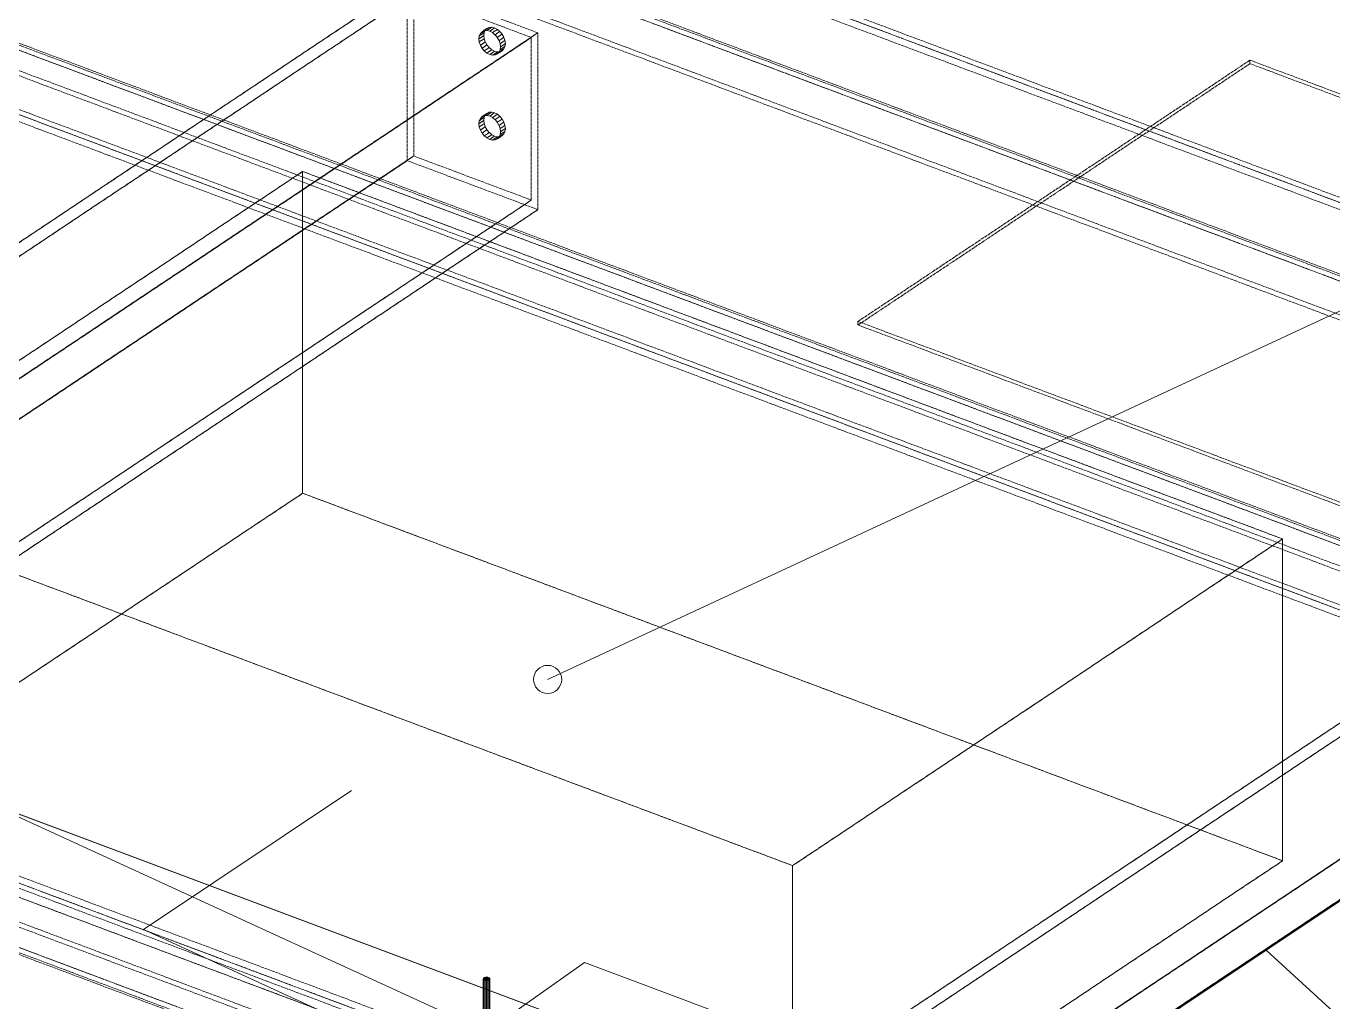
# Model space of a CAD drawing. Header units: millimetres. Extents: x 50 to 612415, y 2 to 4150.
# Drawn here: x 530230 to 530741, y 2243 to 2625 of the extents above; entities that cross this region are included whole.
import ezdxf

# ---------------------------------------------------------------- set-up
doc = ezdxf.new("R2010")
doc.units = ezdxf.units.MM
doc.linetypes.add('DASHED', pattern=[1.524, 1.27, -0.254])
for name, color, linetype, lineweight in [('DIM', 7, 'Continuous', 13), ('HATCH', 8, 'Continuous', 9), ('HIDDEN', 8, 'DASHED', 13), ('OUTLINE', 7, 'Continuous', 25)]:
    doc.layers.add(name, color=color, linetype=linetype, lineweight=lineweight)

msp = doc.modelspace()

# ---------------------------------------------------------------- hatches: boundary and pattern name
at = {"layer": 'HATCH', "true_color": 0xcf9446}
for points in [[(530408.989, 2211.357), (530408.836, 2210.723), (530408.836, 2252.214), (530408.989, 2252.848)], [(530411.033, 2210.59), (530411.186, 2211.225), (530411.186, 2252.715), (530411.033, 2252.081)]]:
    msp.add_hatch(color=33, dxfattribs=at).paths.add_polyline_path(points)
at = {"layer": 'HATCH', "true_color": 0xe6a546}
for points in [[(530411.186, 2252.715), (530408.989, 2252.848), (530408.836, 2252.214)], [(530411.186, 2252.715), (530408.836, 2252.214), (530409.858, 2251.83)], [(530411.186, 2252.715), (530410.164, 2253.099), (530408.989, 2252.848)], [(530411.186, 2252.715), (530409.858, 2251.83), (530411.033, 2252.081)]]:
    msp.add_hatch(color=33, dxfattribs=at).paths.add_polyline_path(points)
at = {"layer": 'HATCH', "true_color": 0xd99b46}
for points in [[(530408.836, 2210.723), (530409.858, 2210.34), (530409.858, 2251.83), (530408.836, 2252.214)], [(530411.186, 2211.225), (530410.164, 2211.608), (530410.164, 2253.099), (530411.186, 2252.715)]]:
    msp.add_hatch(color=33, dxfattribs=at).paths.add_polyline_path(points)
at = {"layer": 'HATCH', "true_color": 0xdb9c46}
for points in [[(530410.164, 2211.608), (530408.989, 2211.357), (530408.989, 2252.848), (530410.164, 2253.099)], [(530409.858, 2210.34), (530411.033, 2210.59), (530411.033, 2252.081), (530409.858, 2251.83)]]:
    msp.add_hatch(color=33, dxfattribs=at).paths.add_polyline_path(points)

# ---------------------------------------------------------------- linework, layer by layer
at = {"layer": 'DIM'}
for points in [[(530433.966, 2369.537), (532800, 3470), (532900, 3470)], [(530410.011, 2231.719), (529020, 2870), (528980, 2870)]]:
    msp.add_lwpolyline(points, dxfattribs=at)
at = {"layer": 'DIM', "color": 34, "true_color": 0xa85920}
for points in [[(531149.414, 2185.934), (531226.069, 2191.764), (530986.522, 2032.066), (529862.246, 2453.669), (529977.229, 2530.324), (529977.229, 2488.833)], [(529862.246, 2338.878), (529862.246, 2410.795), (529900.574, 2439.296), (530590.47, 2180.585), (530676.707, 2238.076), (530740.586, 2179.546)], [(530357.311, 2326.04), (530330.961, 2308.474), (530275.865, 2271.743), (530390.847, 2218.943), (530410.011, 2231.719)], [(530817.241, 2230.649), (530753.362, 2289.18), (530566.515, 2164.615), (530758.153, 2092.751), (530738.989, 2048.166), (530711.202, 2029.641), (530657.543, 1984.187), (530274.268, 2127.915), (530245.522, 2108.752)], [(530778.914, 2205.098), (530715.035, 2263.628), (530614.425, 2196.555), (530448.339, 2258.837), (530410.011, 2231.719)]]:
    msp.add_lwpolyline(points, dxfattribs=at)
at = {"layer": 'DIM'}
msp.add_circle((530433.966, 2369.537), 5.5, dxfattribs=at)
at = {"layer": 'HIDDEN', "color": 253, "true_color": 0xaab5af}
for p, q in [((532401.383, 1934.459), (529954.296, 2852.116)), ((529954.296, 2852.116), (532401.383, 1934.459)), ((532401.383, 1934.459), (529954.296, 2852.116)), ((529954.296, 2852.116), (532401.383, 1934.459)), ((529956.213, 2853.394), (532403.3, 1935.736)), ((529956.213, 2853.394), (532403.3, 1935.736)), ((532401.383, 1931.693), (529954.296, 2849.35)), ((532401.383, 1931.693), (529954.296, 2849.35)), ((532374.554, 1916.573), (529927.467, 2834.23)), ((532374.554, 1916.573), (529927.467, 2834.23)), ((529927.467, 2831.464), (532374.554, 1913.807)), ((532374.554, 1913.807), (529927.467, 2831.464)), ((532374.554, 1913.807), (529927.467, 2831.464)), ((529927.467, 2831.464), (532374.554, 1913.807)), ((529929.383, 2832.742), (532376.471, 1915.084)), ((529929.383, 2832.742), (532376.471, 1915.084)), ((529910.327, 2822.678), (532391.694, 1892.166)), ((529910.327, 2822.678), (532391.694, 1892.166)), ((532393.61, 1893.443), (529912.244, 2823.956)), ((532393.61, 1893.443), (529912.244, 2823.956)), ((530024.18, 2683.785), (532281.674, 1837.225)), ((530024.18, 2683.785), (532281.674, 1837.225)), ((530049.093, 2685.18), (532306.587, 1838.62)), ((530049.093, 2685.18), (532306.587, 1838.62)), ((532308.503, 1837.132), (530051.01, 2683.692)), ((532308.503, 1837.132), (530051.01, 2683.692)), ((532279.757, 1835.947), (530022.264, 2682.507)), ((532279.757, 1835.947), (530022.264, 2682.507)), ((530049.093, 2682.414), (532306.587, 1835.854)), ((530049.093, 2682.414), (532306.587, 1835.854)), ((532306.587, 1835.854), (530049.093, 2682.414)), ((532306.587, 1835.854), (530049.093, 2682.414)), ((532281.674, 1822.011), (530024.18, 2668.571)), ((532281.674, 1822.011), (530024.18, 2668.571)), ((532279.757, 1820.734), (530022.264, 2667.294)), ((530022.264, 2667.294), (532279.757, 1820.734)), ((532279.757, 1820.734), (530022.264, 2667.294)), ((530022.264, 2667.294), (532279.757, 1820.734)), ((530022.264, 2664.528), (532279.757, 1817.968)), ((530022.264, 2664.528), (532279.757, 1817.968)), ((529926.764, 2340.088), (530379.03, 2641.598)), ((530379.03, 2641.598), (529926.764, 2340.088)), ((530381.585, 2637.874), (529929.32, 2336.363)), ((529929.32, 2336.363), (530381.585, 2637.874)), ((530379.03, 2641.598), (530379.03, 2572.446)), ((530430.133, 2622.434), (530379.03, 2641.598)), ((530379.03, 2641.598), (530379.03, 2572.446)), ((530430.133, 2622.434), (530379.03, 2641.598)), ((530381.585, 2574.254), (530381.585, 2637.874)), ((530381.585, 2637.874), (530427.578, 2620.626)), ((530381.585, 2574.254), (530381.585, 2637.874)), ((530381.585, 2637.874), (530427.578, 2620.626)), ((530430.133, 2622.434), (529977.868, 2320.924)), ((529977.868, 2320.924), (530430.133, 2622.434)), ((530407.216, 2621.216), (530409.133, 2622.494)), ((530409.133, 2622.494), (530407.216, 2621.216)), ((530407.216, 2621.216), (530407.638, 2622.159)), ((530407.216, 2621.216), (530407.638, 2622.159)), ((530407.638, 2622.159), (530409.554, 2623.437)), ((530409.554, 2623.437), (530407.638, 2622.159)), ((530407.638, 2622.159), (530408.308, 2622.853)), ((530407.638, 2622.159), (530408.308, 2622.853)), ((530408.308, 2622.853), (530410.224, 2624.131)), ((530410.224, 2624.131), (530408.308, 2622.853)), ((530408.308, 2622.853), (530409.181, 2623.251)), ((530408.308, 2622.853), (530409.181, 2623.251)), ((530409.133, 2622.494), (530408.989, 2621.367)), ((530409.133, 2622.494), (530408.989, 2621.367)), ((530409.554, 2623.437), (530409.133, 2622.494)), ((530409.554, 2623.437), (530409.133, 2622.494)), ((530409.181, 2623.251), (530411.097, 2624.529)), ((530411.097, 2624.529), (530409.181, 2623.251)), ((530409.181, 2623.251), (530410.198, 2623.326)), ((530409.181, 2623.251), (530410.198, 2623.326)), ((530410.224, 2624.131), (530409.554, 2623.437)), ((530410.224, 2624.131), (530409.554, 2623.437)), ((530410.198, 2623.326), (530412.114, 2624.603)), ((530412.114, 2624.603), (530410.198, 2623.326)), ((530410.198, 2623.326), (530411.289, 2623.072)), ((530410.198, 2623.326), (530411.289, 2623.072)), ((530411.097, 2624.529), (530410.224, 2624.131)), ((530411.097, 2624.529), (530410.224, 2624.131)), ((530412.114, 2624.603), (530411.097, 2624.529)), ((530412.114, 2624.603), (530411.097, 2624.529)), ((530411.289, 2623.072), (530413.205, 2624.35)), ((530413.205, 2624.35), (530411.289, 2623.072)), ((530411.289, 2623.072), (530412.38, 2622.507)), ((530411.289, 2623.072), (530412.38, 2622.507)), ((530413.205, 2624.35), (530412.114, 2624.603)), ((530413.205, 2624.35), (530412.114, 2624.603)), ((530412.38, 2622.507), (530414.296, 2623.785)), ((530414.296, 2623.785), (530412.38, 2622.507)), ((530412.38, 2622.507), (530413.397, 2621.67)), ((530412.38, 2622.507), (530413.397, 2621.67)), ((530414.296, 2623.785), (530413.205, 2624.35)), ((530414.296, 2623.785), (530413.205, 2624.35)), ((530413.397, 2621.67), (530415.313, 2622.948)), ((530415.313, 2622.948), (530413.397, 2621.67)), ((530414.27, 2620.617), (530416.186, 2621.895)), ((530416.186, 2621.895), (530414.27, 2620.617)), ((530415.313, 2622.948), (530414.296, 2623.785)), ((530415.313, 2622.948), (530414.296, 2623.785)), ((530416.186, 2621.895), (530415.313, 2622.948)), ((530416.186, 2621.895), (530415.313, 2622.948)), ((530416.856, 2620.698), (530416.186, 2621.895)), ((530416.856, 2620.698), (530416.186, 2621.895)), ((530430.133, 2553.283), (530430.133, 2622.434)), ((530430.133, 2553.283), (530430.133, 2622.434)), ((529975.313, 2319.116), (530427.578, 2620.626)), ((530427.578, 2620.626), (529975.313, 2319.116)), ((530407.073, 2620.089), (530408.989, 2621.367)), ((530408.989, 2621.367), (530407.073, 2620.089)), ((530407.073, 2620.089), (530407.216, 2621.216)), ((530407.073, 2620.089), (530407.216, 2621.216)), ((530407.216, 2618.854), (530407.073, 2620.089)), ((530407.216, 2618.854), (530407.073, 2620.089)), ((530407.216, 2618.854), (530409.133, 2620.132)), ((530409.133, 2620.132), (530407.216, 2618.854)), ((530407.638, 2617.595), (530407.216, 2618.854)), ((530407.638, 2617.595), (530407.216, 2618.854)), ((530407.638, 2617.595), (530409.554, 2618.873)), ((530409.554, 2618.873), (530407.638, 2617.595)), ((530408.308, 2616.399), (530407.638, 2617.595)), ((530408.308, 2616.399), (530407.638, 2617.595)), ((530410.224, 2617.676), (530408.308, 2616.399)), ((530408.308, 2616.399), (530410.224, 2617.676)), ((530408.989, 2621.367), (530409.133, 2620.132)), ((530408.989, 2621.367), (530409.133, 2620.132)), ((530409.133, 2620.132), (530409.554, 2618.873)), ((530409.133, 2620.132), (530409.554, 2618.873)), ((530409.554, 2618.873), (530410.224, 2617.676)), ((530409.554, 2618.873), (530410.224, 2617.676)), ((530410.224, 2617.676), (530411.097, 2616.624)), ((530410.224, 2617.676), (530411.097, 2616.624)), ((530413.397, 2621.67), (530414.27, 2620.617)), ((530413.397, 2621.67), (530414.27, 2620.617)), ((530414.27, 2620.617), (530414.94, 2619.421)), ((530414.27, 2620.617), (530414.94, 2619.421)), ((530416.856, 2620.698), (530414.94, 2619.421)), ((530414.94, 2619.421), (530416.856, 2620.698)), ((530414.94, 2619.421), (530415.361, 2618.162)), ((530414.94, 2619.421), (530415.361, 2618.162)), ((530417.277, 2619.44), (530415.361, 2618.162)), ((530415.361, 2618.162), (530417.277, 2619.44)), ((530415.361, 2618.162), (530415.505, 2616.927)), ((530415.361, 2618.162), (530415.505, 2616.927)), ((530417.277, 2617.077), (530415.361, 2615.8)), ((530415.361, 2615.8), (530417.277, 2617.077)), ((530415.505, 2616.927), (530415.361, 2615.8)), ((530415.505, 2616.927), (530415.361, 2615.8)), ((530417.421, 2618.205), (530415.505, 2616.927)), ((530415.505, 2616.927), (530417.421, 2618.205)), ((530417.277, 2619.44), (530416.856, 2620.698)), ((530417.277, 2619.44), (530416.856, 2620.698)), ((530416.856, 2616.135), (530417.277, 2617.077)), ((530416.856, 2616.135), (530417.277, 2617.077)), ((530417.421, 2618.205), (530417.277, 2619.44)), ((530417.421, 2618.205), (530417.277, 2619.44)), ((530417.277, 2617.077), (530417.421, 2618.205)), ((530417.277, 2617.077), (530417.421, 2618.205)), ((530427.578, 2620.626), (530427.578, 2557.007)), ((530427.578, 2620.626), (530427.578, 2557.007)), ((530409.181, 2615.346), (530408.308, 2616.399)), ((530409.181, 2615.346), (530408.308, 2616.399)), ((530411.097, 2616.624), (530409.181, 2615.346)), ((530409.181, 2615.346), (530411.097, 2616.624)), ((530410.198, 2614.509), (530409.181, 2615.346)), ((530410.198, 2614.509), (530409.181, 2615.346)), ((530412.114, 2615.786), (530410.198, 2614.509)), ((530410.198, 2614.509), (530412.114, 2615.786)), ((530411.289, 2613.944), (530410.198, 2614.509)), ((530411.289, 2613.944), (530410.198, 2614.509)), ((530411.097, 2616.624), (530412.114, 2615.786)), ((530411.097, 2616.624), (530412.114, 2615.786)), ((530413.205, 2615.222), (530411.289, 2613.944)), ((530411.289, 2613.944), (530413.205, 2615.222)), ((530412.38, 2613.69), (530411.289, 2613.944)), ((530412.38, 2613.69), (530411.289, 2613.944)), ((530412.114, 2615.786), (530413.205, 2615.222)), ((530412.114, 2615.786), (530413.205, 2615.222)), ((530414.296, 2614.968), (530412.38, 2613.69)), ((530412.38, 2613.69), (530414.296, 2614.968)), ((530413.397, 2613.765), (530412.38, 2613.69)), ((530413.397, 2613.765), (530412.38, 2613.69)), ((530413.205, 2615.222), (530414.296, 2614.968)), ((530413.205, 2615.222), (530414.296, 2614.968)), ((530415.313, 2615.043), (530413.397, 2613.765)), ((530413.397, 2613.765), (530415.313, 2615.043)), ((530414.27, 2614.163), (530413.397, 2613.765)), ((530414.27, 2614.163), (530413.397, 2613.765)), ((530416.186, 2615.441), (530414.27, 2614.163)), ((530414.27, 2614.163), (530416.186, 2615.441)), ((530414.94, 2614.857), (530414.27, 2614.163)), ((530414.94, 2614.857), (530414.27, 2614.163)), ((530414.296, 2614.968), (530415.313, 2615.043)), ((530414.296, 2614.968), (530415.313, 2615.043)), ((530416.856, 2616.135), (530414.94, 2614.857)), ((530414.94, 2614.857), (530416.856, 2616.135)), ((530415.361, 2615.8), (530414.94, 2614.857)), ((530415.361, 2615.8), (530414.94, 2614.857)), ((530415.313, 2615.043), (530416.186, 2615.441)), ((530415.313, 2615.043), (530416.186, 2615.441)), ((530416.186, 2615.441), (530416.856, 2616.135)), ((530416.186, 2615.441), (530416.856, 2616.135)), ((530555.336, 2509.541), (530708.647, 2611.748)), ((530555.336, 2509.541), (530708.647, 2611.748)), ((530708.647, 2611.748), (530708.647, 2610.365)), ((530708.647, 2611.748), (531986.232, 2132.653)), ((530708.647, 2610.365), (530708.647, 2611.748)), ((530708.647, 2611.748), (531986.232, 2132.653)), ((530708.647, 2610.365), (530555.336, 2508.158)), ((530708.647, 2610.365), (530555.336, 2508.158)), ((531986.232, 2131.27), (530708.647, 2610.365)), ((531986.232, 2131.27), (530708.647, 2610.365)), ((530409.181, 2590.059), (530411.097, 2591.336)), ((530411.097, 2591.336), (530409.181, 2590.059)), ((530410.198, 2590.133), (530412.114, 2591.411)), ((530412.114, 2591.411), (530410.198, 2590.133)), ((530411.097, 2591.336), (530410.224, 2590.938)), ((530411.097, 2591.336), (530410.224, 2590.938)), ((530412.114, 2591.411), (530411.097, 2591.336)), ((530412.114, 2591.411), (530411.097, 2591.336)), ((530411.289, 2589.879), (530413.205, 2591.157)), ((530413.205, 2591.157), (530411.289, 2589.879)), ((530413.205, 2591.157), (530412.114, 2591.411)), ((530413.205, 2591.157), (530412.114, 2591.411)), ((530414.296, 2590.592), (530413.205, 2591.157)), ((530414.296, 2590.592), (530413.205, 2591.157)), ((530407.073, 2586.896), (530408.989, 2588.174)), ((530408.989, 2588.174), (530407.073, 2586.896)), ((530407.073, 2586.896), (530407.216, 2588.024)), ((530407.073, 2586.896), (530407.216, 2588.024)), ((530407.216, 2585.661), (530407.073, 2586.896)), ((530407.216, 2585.661), (530407.073, 2586.896)), ((530407.216, 2588.024), (530409.133, 2589.301)), ((530409.133, 2589.301), (530407.216, 2588.024)), ((530407.216, 2588.024), (530407.638, 2588.967)), ((530407.216, 2588.024), (530407.638, 2588.967)), ((530407.216, 2585.661), (530409.133, 2586.939)), ((530409.133, 2586.939), (530407.216, 2585.661)), ((530407.638, 2588.967), (530409.554, 2590.244)), ((530409.554, 2590.244), (530407.638, 2588.967)), ((530407.638, 2588.967), (530408.308, 2589.661)), ((530407.638, 2588.967), (530408.308, 2589.661)), ((530408.308, 2589.661), (530410.224, 2590.938)), ((530410.224, 2590.938), (530408.308, 2589.661)), ((530408.308, 2589.661), (530409.181, 2590.059)), ((530408.308, 2589.661), (530409.181, 2590.059)), ((530409.133, 2589.301), (530408.989, 2588.174)), ((530409.133, 2589.301), (530408.989, 2588.174)), ((530408.989, 2588.174), (530409.133, 2586.939)), ((530408.989, 2588.174), (530409.133, 2586.939)), ((530409.554, 2590.244), (530409.133, 2589.301)), ((530409.554, 2590.244), (530409.133, 2589.301)), ((530409.133, 2586.939), (530409.554, 2585.68)), ((530409.133, 2586.939), (530409.554, 2585.68)), ((530409.181, 2590.059), (530410.198, 2590.133)), ((530409.181, 2590.059), (530410.198, 2590.133)), ((530410.224, 2590.938), (530409.554, 2590.244)), ((530410.224, 2590.938), (530409.554, 2590.244)), ((530410.198, 2590.133), (530411.289, 2589.879)), ((530410.198, 2590.133), (530411.289, 2589.879)), ((530411.289, 2589.879), (530412.38, 2589.315)), ((530411.289, 2589.879), (530412.38, 2589.315)), ((530412.38, 2589.315), (530414.296, 2590.592)), ((530414.296, 2590.592), (530412.38, 2589.315)), ((530412.38, 2589.315), (530413.397, 2588.477)), ((530412.38, 2589.315), (530413.397, 2588.477)), ((530413.397, 2588.477), (530415.313, 2589.755)), ((530415.313, 2589.755), (530413.397, 2588.477)), ((530413.397, 2588.477), (530414.27, 2587.425)), ((530413.397, 2588.477), (530414.27, 2587.425)), ((530414.27, 2587.425), (530416.186, 2588.702)), ((530416.186, 2588.702), (530414.27, 2587.425)), ((530414.27, 2587.425), (530414.94, 2586.228)), ((530414.27, 2587.425), (530414.94, 2586.228)), ((530415.313, 2589.755), (530414.296, 2590.592)), ((530415.313, 2589.755), (530414.296, 2590.592)), ((530416.856, 2587.506), (530414.94, 2586.228)), ((530414.94, 2586.228), (530416.856, 2587.506)), ((530414.94, 2586.228), (530415.361, 2584.97)), ((530414.94, 2586.228), (530415.361, 2584.97)), ((530416.186, 2588.702), (530415.313, 2589.755)), ((530416.186, 2588.702), (530415.313, 2589.755)), ((530417.277, 2586.247), (530415.361, 2584.97)), ((530415.361, 2584.97), (530417.277, 2586.247)), ((530416.856, 2587.506), (530416.186, 2588.702)), ((530416.856, 2587.506), (530416.186, 2588.702)), ((530417.277, 2586.247), (530416.856, 2587.506)), ((530417.277, 2586.247), (530416.856, 2587.506)), ((530417.421, 2585.012), (530417.277, 2586.247)), ((530417.421, 2585.012), (530417.277, 2586.247)), ((530407.638, 2584.403), (530407.216, 2585.661)), ((530407.638, 2584.403), (530407.216, 2585.661)), ((530407.638, 2584.403), (530409.554, 2585.68)), ((530409.554, 2585.68), (530407.638, 2584.403)), ((530408.308, 2583.206), (530407.638, 2584.403)), ((530408.308, 2583.206), (530407.638, 2584.403)), ((530410.224, 2584.484), (530408.308, 2583.206)), ((530408.308, 2583.206), (530410.224, 2584.484)), ((530409.181, 2582.153), (530408.308, 2583.206)), ((530409.181, 2582.153), (530408.308, 2583.206)), ((530411.097, 2583.431), (530409.181, 2582.153)), ((530409.181, 2582.153), (530411.097, 2583.431)), ((530410.198, 2581.316), (530409.181, 2582.153)), ((530410.198, 2581.316), (530409.181, 2582.153)), ((530409.554, 2585.68), (530410.224, 2584.484)), ((530409.554, 2585.68), (530410.224, 2584.484)), ((530412.114, 2582.594), (530410.198, 2581.316)), ((530410.198, 2581.316), (530412.114, 2582.594)), ((530411.289, 2580.751), (530410.198, 2581.316)), ((530411.289, 2580.751), (530410.198, 2581.316)), ((530410.224, 2584.484), (530411.097, 2583.431)), ((530410.224, 2584.484), (530411.097, 2583.431)), ((530411.097, 2583.431), (530412.114, 2582.594)), ((530411.097, 2583.431), (530412.114, 2582.594)), ((530413.205, 2582.029), (530411.289, 2580.751)), ((530411.289, 2580.751), (530413.205, 2582.029)), ((530412.114, 2582.594), (530413.205, 2582.029)), ((530412.114, 2582.594), (530413.205, 2582.029)), ((530414.296, 2581.775), (530412.38, 2580.498)), ((530412.38, 2580.498), (530414.296, 2581.775)), ((530413.205, 2582.029), (530414.296, 2581.775)), ((530413.205, 2582.029), (530414.296, 2581.775)), ((530415.313, 2581.85), (530413.397, 2580.572)), ((530413.397, 2580.572), (530415.313, 2581.85)), ((530414.27, 2580.97), (530413.397, 2580.572)), ((530414.27, 2580.97), (530413.397, 2580.572)), ((530416.186, 2582.248), (530414.27, 2580.97)), ((530414.27, 2580.97), (530416.186, 2582.248)), ((530414.94, 2581.664), (530414.27, 2580.97)), ((530414.94, 2581.664), (530414.27, 2580.97)), ((530414.296, 2581.775), (530415.313, 2581.85)), ((530414.296, 2581.775), (530415.313, 2581.85)), ((530416.856, 2582.942), (530414.94, 2581.664)), ((530414.94, 2581.664), (530416.856, 2582.942)), ((530415.361, 2582.607), (530414.94, 2581.664)), ((530415.361, 2582.607), (530414.94, 2581.664)), ((530415.313, 2581.85), (530416.186, 2582.248)), ((530415.313, 2581.85), (530416.186, 2582.248)), ((530415.361, 2584.97), (530415.505, 2583.734)), ((530415.361, 2584.97), (530415.505, 2583.734)), ((530417.277, 2583.885), (530415.361, 2582.607)), ((530415.361, 2582.607), (530417.277, 2583.885)), ((530415.505, 2583.734), (530415.361, 2582.607)), ((530415.505, 2583.734), (530415.361, 2582.607)), ((530417.421, 2585.012), (530415.505, 2583.734)), ((530415.505, 2583.734), (530417.421, 2585.012)), ((530416.186, 2582.248), (530416.856, 2582.942)), ((530416.186, 2582.248), (530416.856, 2582.942)), ((530416.856, 2582.942), (530417.277, 2583.885)), ((530416.856, 2582.942), (530417.277, 2583.885)), ((530417.277, 2583.885), (530417.421, 2585.012)), ((530417.277, 2583.885), (530417.421, 2585.012)), ((530412.38, 2580.498), (530411.289, 2580.751)), ((530412.38, 2580.498), (530411.289, 2580.751)), ((530413.397, 2580.572), (530412.38, 2580.498)), ((530413.397, 2580.572), (530412.38, 2580.498)), ((529926.764, 2270.936), (530379.03, 2572.446)), ((530379.03, 2572.446), (529926.764, 2270.936)), ((530381.585, 2574.254), (529929.32, 2272.744)), ((529929.32, 2272.744), (530381.585, 2574.254)), ((530379.03, 2572.446), (530430.133, 2553.283)), ((530379.03, 2572.446), (530430.133, 2553.283)), ((530427.578, 2557.007), (530381.585, 2574.254)), ((530427.578, 2557.007), (530381.585, 2574.254)), ((529513.529, 2555.506), (531960.617, 1637.848)), ((529513.529, 2555.506), (531960.617, 1637.848)), ((531962.533, 1641.892), (529515.446, 2559.549)), ((531962.533, 1641.892), (529515.446, 2559.549)), ((531962.533, 1639.126), (529515.446, 2556.783)), ((529515.446, 2556.783), (531962.533, 1639.126)), ((531962.533, 1639.126), (529515.446, 2556.783)), ((529515.446, 2556.783), (531962.533, 1639.126)), ((529975.313, 2255.497), (530427.578, 2557.007)), ((530427.578, 2557.007), (529975.313, 2255.497)), ((530430.133, 2553.283), (529977.868, 2251.773)), ((529977.868, 2251.773), (530430.133, 2553.283)), ((531977.756, 1616.207), (529496.39, 2546.72)), ((531977.756, 1616.207), (529496.39, 2546.72)), ((529498.306, 2547.997), (531979.673, 1617.485)), ((529498.306, 2547.997), (531979.673, 1617.485)), ((529486.7, 2540.386), (531933.787, 1622.728)), ((529486.7, 2540.386), (531933.787, 1622.728)), ((531935.704, 1624.006), (529488.617, 2541.663)), ((529488.617, 2541.663), (531935.704, 1624.006)), ((529488.617, 2541.663), (531935.704, 1624.006)), ((531935.704, 1624.006), (529488.617, 2541.663)), ((531935.704, 1621.239), (529488.617, 2538.897)), ((531935.704, 1621.239), (529488.617, 2538.897)), ((530555.336, 2508.158), (530555.336, 2509.541)), ((531832.922, 2030.446), (530555.336, 2509.541)), ((530555.336, 2509.541), (530555.336, 2508.158)), ((531832.922, 2030.446), (530555.336, 2509.541)), ((530555.336, 2508.158), (531832.922, 2029.063)), ((530555.336, 2508.158), (531832.922, 2029.063)), ((530437.799, 2148.45), (530890.064, 2449.96)), ((530890.064, 2449.96), (530437.799, 2148.45)), ((530892.619, 2446.236), (530440.354, 2144.726)), ((530440.354, 2144.726), (530892.619, 2446.236)), ((530486.347, 2127.478), (530938.612, 2428.988)), ((530938.612, 2428.988), (530486.347, 2127.478)), ((530941.167, 2430.796), (530488.902, 2129.286)), ((530488.902, 2129.286), (530941.167, 2430.796)), ((530892.619, 2382.617), (530440.354, 2081.106)), ((530440.354, 2081.106), (530892.619, 2382.617)), ((530437.799, 2079.298), (530890.064, 2380.809)), ((530890.064, 2380.809), (530437.799, 2079.298))]:
    msp.add_line(p, q, dxfattribs=at)
at = {"layer": 'HIDDEN', "color": 35, "true_color": 0xa8732e}
for p, q in [((530146.509, 2440.45), (530338.147, 2568.208)), ((530338.147, 2568.208), (530146.509, 2440.45)), ((530338.147, 2568.208), (530338.147, 2442.353)), ((530338.147, 2442.353), (530338.147, 2568.208)), ((530338.147, 2568.208), (530721.423, 2424.48)), ((530721.423, 2424.48), (530338.147, 2568.208)), ((530338.147, 2442.353), (530146.509, 2314.594)), ((530146.509, 2314.594), (530338.147, 2442.353)), ((530146.509, 2440.45), (530529.785, 2296.721)), ((530529.785, 2296.721), (530146.509, 2440.45)), ((530721.423, 2298.624), (530338.147, 2442.353)), ((530338.147, 2442.353), (530721.423, 2298.624)), ((530529.785, 2296.721), (530721.423, 2424.48)), ((530721.423, 2424.48), (530529.785, 2296.721)), ((530721.423, 2424.48), (530721.423, 2298.624)), ((530721.423, 2298.624), (530721.423, 2424.48)), ((530529.785, 2170.866), (530146.509, 2314.594)), ((530146.509, 2314.594), (530529.785, 2170.866)), ((530721.423, 2298.624), (530529.785, 2170.866)), ((530529.785, 2170.866), (530721.423, 2298.624)), ((530529.785, 2170.866), (530529.785, 2296.721)), ((530529.785, 2296.721), (530529.785, 2170.866))]:
    msp.add_line(p, q, dxfattribs=at)
at = {"layer": 'OUTLINE', "color": 139, "true_color": 0x42544a}
for p, q in [((530408.836, 2252.214), (530408.989, 2252.848)), ((530408.989, 2252.848), (530408.836, 2252.214)), ((530408.836, 2210.723), (530408.836, 2252.214)), ((530409.858, 2251.83), (530408.836, 2252.214)), ((530408.836, 2252.214), (530408.836, 2210.723)), ((530408.836, 2252.214), (530409.858, 2251.83)), ((530408.989, 2252.848), (530410.164, 2253.099)), ((530410.164, 2253.099), (530408.989, 2252.848)), ((530408.989, 2211.357), (530408.989, 2252.848)), ((530408.989, 2252.848), (530408.989, 2211.357)), ((530411.033, 2252.081), (530409.858, 2251.83)), ((530409.858, 2251.83), (530411.033, 2252.081)), ((530409.858, 2210.34), (530409.858, 2251.83)), ((530409.858, 2251.83), (530409.858, 2210.34)), ((530410.164, 2253.099), (530410.164, 2211.608)), ((530410.164, 2211.608), (530410.164, 2253.099)), ((530410.164, 2253.099), (530411.186, 2252.715)), ((530411.186, 2252.715), (530410.164, 2253.099)), ((530411.186, 2252.715), (530411.033, 2252.081)), ((530411.033, 2252.081), (530411.186, 2252.715)), ((530411.033, 2252.081), (530411.033, 2210.59)), ((530411.033, 2210.59), (530411.033, 2252.081)), ((530411.186, 2252.715), (530411.186, 2211.225)), ((530411.186, 2211.225), (530411.186, 2252.715))]:
    msp.add_line(p, q, dxfattribs=at)

doc.saveas('drawing.dxf')
